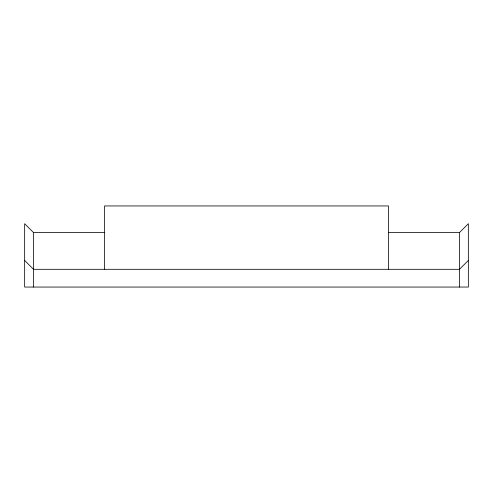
<?xml version="1.0" encoding="UTF-8"?>
<svg xmlns="http://www.w3.org/2000/svg" width="493" height="493" viewBox="0 0 493 493"><rect width="100%" height="100%" fill="white"/><g stroke="black" fill="none" stroke-linecap="round" stroke-linejoin="round"><path stroke-width="0.74" d="M388.484 232.567L459.476 232.567L468.35 223.693L468.35 287.055L24.65 287.055L24.65 223.693L33.524 232.567L104.516 232.567M468.35 260.433L459.476 269.307L33.524 269.307L24.65 260.433M459.476 232.567L459.476 287.055M388.484 269.307L388.484 205.945L104.516 205.945L104.516 269.307M33.524 232.567L33.524 287.055"/></g></svg>
